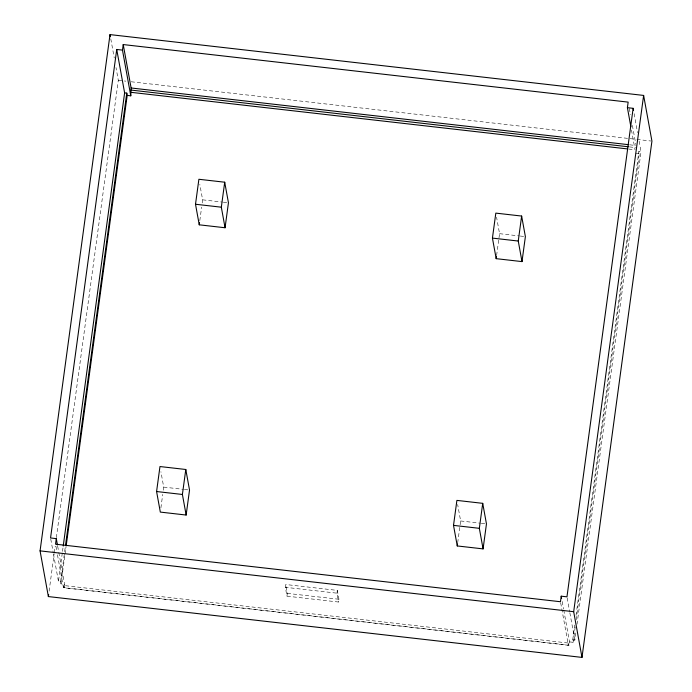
<?xml version="1.0" encoding="UTF-8"?>
<svg xmlns="http://www.w3.org/2000/svg" width="692" height="692" viewBox="0 0 692 692"><rect width="100%" height="100%" fill="white"/><g stroke="black" fill="none" stroke-linecap="round" stroke-linejoin="round"><path stroke-width="0.52" stroke-dasharray="3.46 2.59" d="M49.097 591.21L54.175 553.721M54.322 552.657L55.196 546.23M56.355 537.658L118.315 80.298L115.996 67.548M563.738 610.007L569.525 641.891L569.058 645.359L64.131 587.793L64.598 584.325L61.008 583.918L60.593 581.635L58.448 581.384L62.366 552.458M62.505 551.394L63.084 547.104M60.593 581.635L64.512 552.709M64.659 551.636L65.385 546.282M61.008 583.918L66.095 546.421M568.642 643.067L568.357 645.152L63.43 587.594L63.716 585.51L568.642 643.067L569.058 645.359M160.89 507.928L162.724 494.399M163.286 490.23L163.71 487.107L160.907 471.684M199.806 220.653L201.64 207.116M202.202 202.955L202.626 199.832L199.824 184.409M285.329 587.292L285.701 584.515L337.341 590.397L338.95 599.263L338.578 602.04L286.938 596.158L285.329 587.292L336.969 593.174L338.578 602.04M286.938 596.158L287.31 593.381L285.701 584.515M336.969 593.174L337.341 590.397M457.68 542.822L460.638 520.964L457.654 504.511M496.596 255.538L498.854 238.887M498.993 237.849L499.563 233.68L496.571 217.227M569.525 641.891L573.114 642.297L572.699 640.014L574.732 625.014M576.038 615.37L638.88 151.496L641.034 151.738L577.024 624.184M573.114 642.297L575.294 626.225M576.159 619.798L639.296 153.78L638.88 151.496M572.699 640.014L574.853 640.256L576.159 630.611M118.315 80.298L125.832 81.154M131.195 81.768L635.827 139.291M636.899 139.421L650.861 141.004M629.616 144.801L636.043 145.536M629.331 146.886L635.766 147.621M628.673 149.048L635.109 149.783M635.706 153.373L639.296 153.78M202.626 199.832L222.253 202.073M223.282 202.185L228.447 202.773M499.563 233.68L519.182 235.92M520.22 236.033L525.384 236.629M163.71 487.107L183.328 489.348M184.366 489.469L189.53 490.057M460.638 520.964L480.265 523.195M481.295 523.316L486.459 523.905M287.31 593.381L338.95 599.263M634.106 113.626L637.566 132.682M639.105 141.151L641.034 151.738M629.313 108.48L630.464 114.829M632.384 125.416L635.853 144.481M631.459 129.992L634.936 149.126M567.155 597.897L569.654 611.667M569.845 612.723L574.853 640.256M562.189 601.504L563.539 608.943M560.667 602.801L568.357 645.152M110.781 38.847L114.258 57.981M57.644 546.066L58.612 551.377M58.803 552.441L64.598 584.325M63.716 585.51L64.131 587.793M55.922 546.299L56.692 550.529M57.462 554.768L63.43 587.594M50.75 539.033L53.249 552.796M53.44 553.859L58.448 581.384"/><path stroke-width="1.04" d="M40.067 550.867L110.011 34.6L643.629 95.427L651.933 141.133L581.989 657.4L48.371 596.573L40.067 550.867L573.685 611.702L581.989 657.4M116.732 49.461L124.621 92.875L126.774 93.117L127.19 95.401L130.779 95.816L122.475 50.109L116.732 49.461L50.551 537.969L56.294 538.627L57.453 545.002M48.371 596.573L48.665 594.428M56.294 538.627L55.542 544.18L560.468 601.737L561.221 596.184L566.964 596.841L633.137 108.324L627.402 107.675L628.154 102.122L123.228 44.565L122.475 50.109M63.231 546.031L124.621 92.875M65.532 545.209L126.774 93.117M66.233 545.348L127.19 95.401M130.779 95.816L131.117 87.979L123.228 44.565M156.582 491.528L159.973 466.546L185.793 469.487L189.53 490.057L186.139 515.038L160.319 512.089L156.582 491.528L182.403 494.469L186.139 515.038M195.507 204.252L198.889 179.271L224.71 182.212L228.447 202.773L225.064 227.755L199.244 224.813L195.507 204.252L221.328 207.193L225.064 227.755M199.244 224.813L199.521 222.729M182.403 494.469L185.793 469.487M221.328 207.193L224.71 182.212M453.519 525.375L456.902 500.394L482.722 503.343L486.459 523.905L483.077 548.886L457.256 545.945L453.519 525.375L479.34 528.325L483.077 548.886M492.436 238.1L495.818 213.119L521.638 216.06L525.384 236.629L521.993 261.602L496.173 258.661L492.436 238.1L518.256 241.041L521.993 261.602M457.256 545.945L457.542 543.86M496.173 258.661L496.458 256.585M479.34 528.325L482.722 503.343M518.256 241.041L521.638 216.06M573.685 611.702L643.629 95.427M131.117 87.979L628.544 144.68M130.831 90.055L628.258 146.765M131.246 92.347L627.601 148.927M633.137 108.324L633.526 110.443M627.402 107.675L630.879 126.8M561.221 596.184L561.61 598.312M110.011 34.6L110.391 36.728"/></g></svg>
